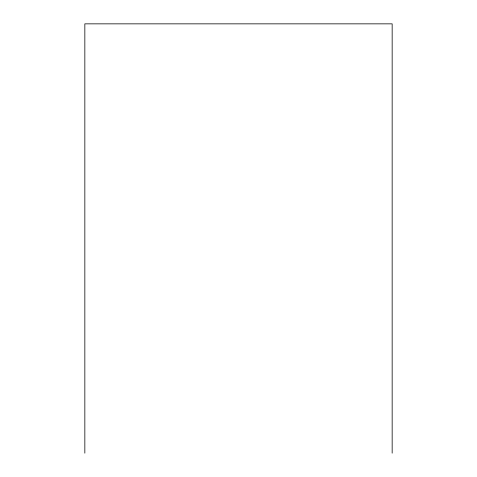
<?xml version="1.0" encoding="UTF-8"?>
<svg xmlns="http://www.w3.org/2000/svg" width="477" height="477" viewBox="0 0 477 477"><rect width="100%" height="100%" fill="white"/><g stroke="black" fill="none" stroke-linecap="round" stroke-linejoin="round"><path stroke-width="0.72" d="M392.16 453.15L392.16 23.85L84.84 23.85L84.84 453.15"/></g></svg>
